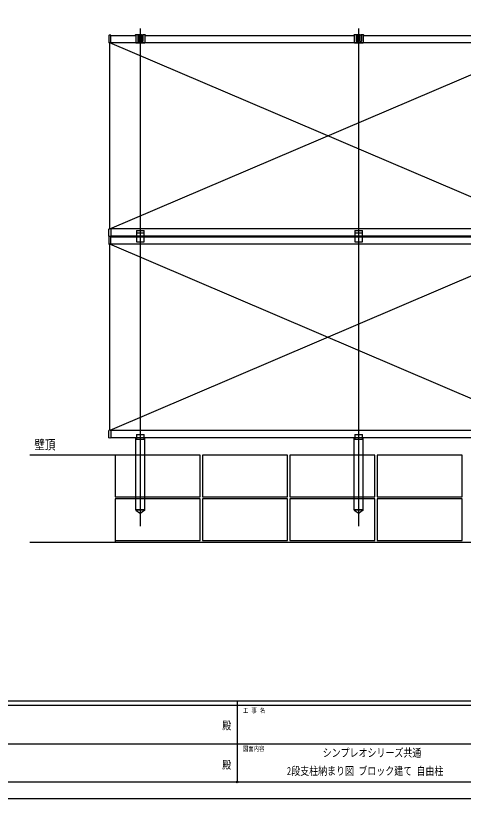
# Model space of a CAD drawing. Units: millimetres, scale not verified. Extents: x -4205 to 4205, y -2970 to 2970.
# Drawn here: x -1020 to 1030, y -2970 to 614 of the extents above; entities that cross this region are included whole.
import ezdxf
from ezdxf.enums import TextEntityAlignment as Align

# ---------------------------------------------------------------- set-up
doc = ezdxf.new("R2010")
doc.units = ezdxf.units.MM
doc.header["$LTSCALE"] = 16
doc.header["$PDMODE"] = 32
doc.header["$PDSIZE"] = 8
for name, color, linetype in [('0-2_USER1', 3, 'Continuous'), ('0-4_YKK_A1', 4, 'Continuous'), ('0-6_YKK_ZWAK', 7, 'Continuous')]:
    doc.layers.add(name, color=color, linetype=linetype)
doc.styles.add('ＭＳ ゴシック', font='')
doc.styles.get('ＭＳ ゴシック').set_extended_font_data('MS Gothic')

msp = doc.modelspace()

# ---------------------------------------------------------------- linework, layer by layer
at = {"layer": '0-4_YKK_A1'}
for p, q in [((-448.6, -1724.35), (-448.6, 554.22)), ((551.41, -1724.35), (551.41, 554.22)), ((-592.1, 523.21), (-592.1, 490.57)), ((-584.41, 524.62), (-591.16, 524.21)), ((-584.1, 523.44), (-469.6, 523.44)), ((-460.6, 525.44), (-470.1, 525.44)), ((-469.6, 525.44), (-469.6, 490.92)), ((-460.6, 525.44), (-460.6, 496.92)), ((-454.6, 526.44), (-459.6, 526.44)), ((-443.6, 525.44), (-453.6, 525.44)), ((-453.6, 525.44), (-453.6, 496.92)), ((-443.6, 525.44), (-443.6, 496.92)), ((-442.6, 526.44), (-437.6, 526.44)), ((-427.1, 525.44), (-436.6, 525.44)), ((-436.6, 525.44), (-436.6, 496.92)), ((-427.6, 525.44), (-427.6, 490.92)), ((-427.6, 523.44), (530.41, 523.44)), ((539.41, 525.44), (529.91, 525.44)), ((530.41, 525.44), (530.41, 490.92)), ((539.41, 525.44), (539.41, 496.92)), ((545.41, 526.44), (540.41, 526.44)), ((556.41, 525.44), (546.41, 525.44)), ((546.41, 525.44), (546.41, 496.92)), ((556.41, 525.44), (556.41, 496.92)), ((557.41, 526.44), (562.41, 526.44)), ((572.91, 525.44), (563.41, 525.44)), ((563.41, 525.44), (563.41, 496.92)), ((572.41, 525.44), (572.41, 490.92)), ((-584.41, 489.16), (-591.16, 489.57)), ((1407.4, -362.56), (-587.6, 489.44)), ((-587.6, -362.56), (1407.4, 489.44)), ((-587.6, -362.48), (-587.6, 489.35)), ((1409.9, 489.44), (-584.1, 489.44)), ((-468.6, 489.92), (-449.31, 489.92)), ((-447.88, 489.92), (-428.6, 489.92)), ((531.41, 489.92), (550.69, 489.92)), ((552.12, 489.92), (571.41, 489.92)), ((-592.1, -396.33), (-592.1, -363.69)), ((-584.41, -362.28), (-591.16, -362.69)), ((1405.4, -362.56), (-584.1, -362.56)), ((-465.85, -369.56), (-431.35, -369.56)), ((-431.35, -381.56), (-465.85, -381.56)), ((534.16, -369.56), (568.66, -369.56)), ((568.66, -381.56), (534.16, -381.56)), ((-592.1, -399.29), (-592.1, -431.93)), ((-584.41, -397.74), (-591.16, -397.33)), ((-584.41, -397.88), (-591.16, -398.29)), ((1405.4, -396.56), (-584.1, -396.56)), ((-584.1, -399.06), (1405.4, -399.06)), ((-465.85, -421.56), (-431.35, -421.56)), ((534.16, -421.56), (568.66, -421.56)), ((-584.41, -433.34), (-591.16, -432.93)), ((1407.4, -1285.06), (-587.6, -433.06)), ((1407.4, -433.06), (-587.6, -1285.06)), ((-587.6, -1284.98), (-587.6, -433.15)), ((1405.4, -433.06), (-584.1, -433.06)), ((-592.1, -1318.83), (-592.1, -1286.19)), ((-584.41, -1284.78), (-591.16, -1285.19)), ((1405.4, -1285.06), (-584.1, -1285.06)), ((-584.41, -1320.24), (-591.16, -1319.83)), ((1405.4, -1319.06), (-584.1, -1319.06)), ((-469.6, -1399.06), (-469.6, -1319.06)), ((-465.9, -1304.06), (-431.3, -1304.06)), ((-465.9, -1304.06), (-465.9, -1325.06)), ((-465.9, -1325.06), (-431.3, -1325.06)), ((-431.3, -1325.06), (-431.3, -1304.06)), ((-427.6, -1399.06), (-427.6, -1319.06)), ((530.41, -1399.06), (530.41, -1319.06)), ((534.11, -1304.06), (568.71, -1304.06)), ((534.11, -1304.06), (534.11, -1325.06)), ((534.11, -1325.06), (568.71, -1325.06)), ((568.71, -1325.06), (568.71, -1304.06)), ((572.41, -1399.06), (572.41, -1319.06)), ((-564.6, -1399.06), (-954.01, -1399.06)), ((-469.6, -1649.06), (-469.6, -1399.06)), ((-427.6, -1649.06), (-427.6, -1399.06)), ((530.41, -1649.06), (530.41, -1399.06)), ((572.41, -1649.06), (572.41, -1399.06)), ((-467.1, -1649.06), (-430.1, -1649.06)), ((-427.6, -1650.06), (-445.41, -1662.91)), ((532.91, -1649.06), (569.91, -1649.06)), ((572.41, -1650.06), (554.6, -1662.91)), ((-564.6, -1789.06), (-174.6, -1789.06)), ((3752.59, -1799.06), (-954.01, -1799.06))]:
    msp.add_line(p, q, dxfattribs=at)
for points in [[(-584.1, 489.46), (-584.1, 490.14), (-584.1, 523.64), (-584.1, 524.32)], [(572.41, 523.44), (1409.9, 523.44), (1409.9, -396.56)], [(-584.1, -362.58), (-584.1, -363.26), (-584.1, -396.76), (-584.1, -397.44)], [(-465.85, -369.56), (-465.85, -381.56), (-465.85, -421.56)], [(-431.35, -421.56), (-431.35, -381.56), (-431.35, -369.56)], [(534.16, -369.56), (534.16, -381.56), (534.16, -421.56)], [(568.66, -421.56), (568.66, -381.56), (568.66, -369.56)], [(-584.1, -433.04), (-584.1, -432.36), (-584.1, -398.86), (-584.1, -398.18)], [(-584.1, -1285.08), (-584.1, -1285.76), (-584.1, -1319.26), (-584.1, -1319.94)], [(-174.6, -1789.06), (-174.6, -1599.06), (-564.6, -1599.06), (-564.6, -1799.06)], [(-427.6, -1650.06), (-427.6, -1649.06), (-469.6, -1649.06), (-469.6, -1650.06)], [(-427.6, -1650.06), (-469.6, -1650.06), (-451.79, -1662.91)], [(572.41, -1650.06), (572.41, -1649.06), (530.41, -1649.06), (530.41, -1650.06)], [(572.41, -1650.06), (530.41, -1650.06), (548.22, -1662.91)]]:
    msp.add_lwpolyline(points, dxfattribs=at)
for points in [[(-174.6, -1589.06), (-174.6, -1399.06), (-564.6, -1399.06), (-564.6, -1589.06)], [(225.4, -1589.06), (225.4, -1399.06), (-164.6, -1399.06), (-164.6, -1589.06)], [(625.4, -1589.06), (625.4, -1399.06), (235.4, -1399.06), (235.4, -1589.06)], [(1025.4, -1589.06), (1025.4, -1399.06), (635.4, -1399.06), (635.4, -1589.06)], [(225.4, -1789.06), (225.4, -1599.06), (-164.6, -1599.06), (-164.6, -1789.06)], [(625.4, -1789.06), (625.4, -1599.06), (235.4, -1599.06), (235.4, -1789.06)], [(1025.4, -1789.06), (1025.4, -1599.06), (635.4, -1599.06), (635.4, -1789.06)]]:
    msp.add_lwpolyline(points, close=True, dxfattribs=at)
for centre, radius, start, end in [((-591.1, 523.21), 1, 93.5, 180), ((-584.4, 524.32), 0.3, 0, 93.5), ((-470.1, 523.44), 2, 90, 180), ((-459.6, 525.44), 1, 90, 180), ((-454.6, 525.44), 1, 0, 90), ((-442.6, 525.44), 1, 90, 180), ((-437.6, 525.44), 1, 0, 90), ((-427.1, 523.44), 2, 0, 90), ((529.91, 523.44), 2, 90, 180), ((540.41, 525.44), 1, 90, 180), ((545.41, 525.44), 1, 0, 90), ((557.41, 525.44), 1, 90, 180), ((562.41, 525.44), 1, 0, 90), ((572.91, 523.44), 2, 0, 90), ((-591.1, 490.57), 1, 180, 266.5), ((-584.4, 489.46), 0.3, 266.5, 0), ((-468.6, 490.92), 1, 180, 270), ((-457.1, 496.92), 3.5, 180, 0), ((-448.6, 489.22), 1, 44.427, 135.573), ((-440.1, 496.92), 3.5, 180, 0), ((-428.6, 490.92), 1, 270, 0), ((531.41, 490.92), 1, 180, 270), ((542.91, 496.92), 3.5, 180, 0), ((551.41, 489.22), 1, 44.427, 135.573), ((559.91, 496.92), 3.5, 180, 0), ((571.41, 490.92), 1, 270, 0), ((-591.1, -363.69), 1, 93.5, 180), ((-584.4, -362.58), 0.3, 0, 93.5), ((-591.1, -396.33), 1, 180, 266.5), ((-591.1, -399.29), 1, 93.5, 180), ((-584.4, -397.44), 0.3, 266.5, 0), ((-584.4, -398.18), 0.3, 0, 93.5), ((-591.1, -431.93), 1, 180, 266.5), ((-584.4, -433.04), 0.3, 266.5, 0), ((-591.1, -1286.19), 1, 93.5, 180), ((-584.4, -1285.08), 0.3, 0, 93.5), ((-591.1, -1318.83), 1, 180, 266.5), ((-584.4, -1319.94), 0.3, 266.5, 0), ((-448.6, -1659.06), 5, 230.35793, 309.64207), ((551.41, -1659.06), 5, 230.35793, 309.64207)]:
    msp.add_arc(centre, radius, start, end, dxfattribs=at)
at = {"layer": '0-6_YKK_ZWAK'}
for p, q in [((3895.02, -2525), (-3904.98, -2525)), ((-4.98, -2525), (-4.98, -2895)), ((-4.98, -2545), (-1304.98, -2545)), ((1295.02, -2545), (-4.98, -2545)), ((-1297.48, -2720), (-4.98, -2720)), ((-4.98, -2720), (1295.02, -2720)), ((-1304.98, -2895), (-4.98, -2895)), ((-4.98, -2895), (1295.02, -2895))]:
    msp.add_line(p, q, dxfattribs=at)
msp.add_lwpolyline([(-4205, -2970), (4205, -2970), (4205, 2970), (-4205, 2970)], close=True, dxfattribs=at)
msp.add_point((-4.98, -2895), dxfattribs=at)

# ---------------------------------------------------------------- texts
at = {"layer": '0-2_USER1', "style": 'ＭＳ ゴシック', "width": 0.8}
for s, height, p in [('壁頂', 43.99, (-933.86, -1385.92)), ('シンプレオシリーズ共通', 36.66, (386.35, -2790.83)), (' 2段支柱納まり図 ブロック建て 自由柱', 36.66, (202.35, -2874.17))]:
    msp.add_text(s, height=height, dxfattribs=at).set_placement(p, align=Align.BOTTOM_LEFT)
at = {"layer": '0-6_YKK_ZWAK', "style": 'ＭＳ ゴシック', "width": 0.8}
for s, height, p in [('工 事 名', 21.99, (21.27, -2585)), ('殿', 36.66, (-73.67, -2665.83)), ('図面内容', 21.99, (21.27, -2760)), ('殿', 36.66, (-73.67, -2845.83))]:
    msp.add_text(s, height=height, dxfattribs=at).set_placement(p, align=Align.BOTTOM_LEFT)

doc.saveas('drawing.dxf')
